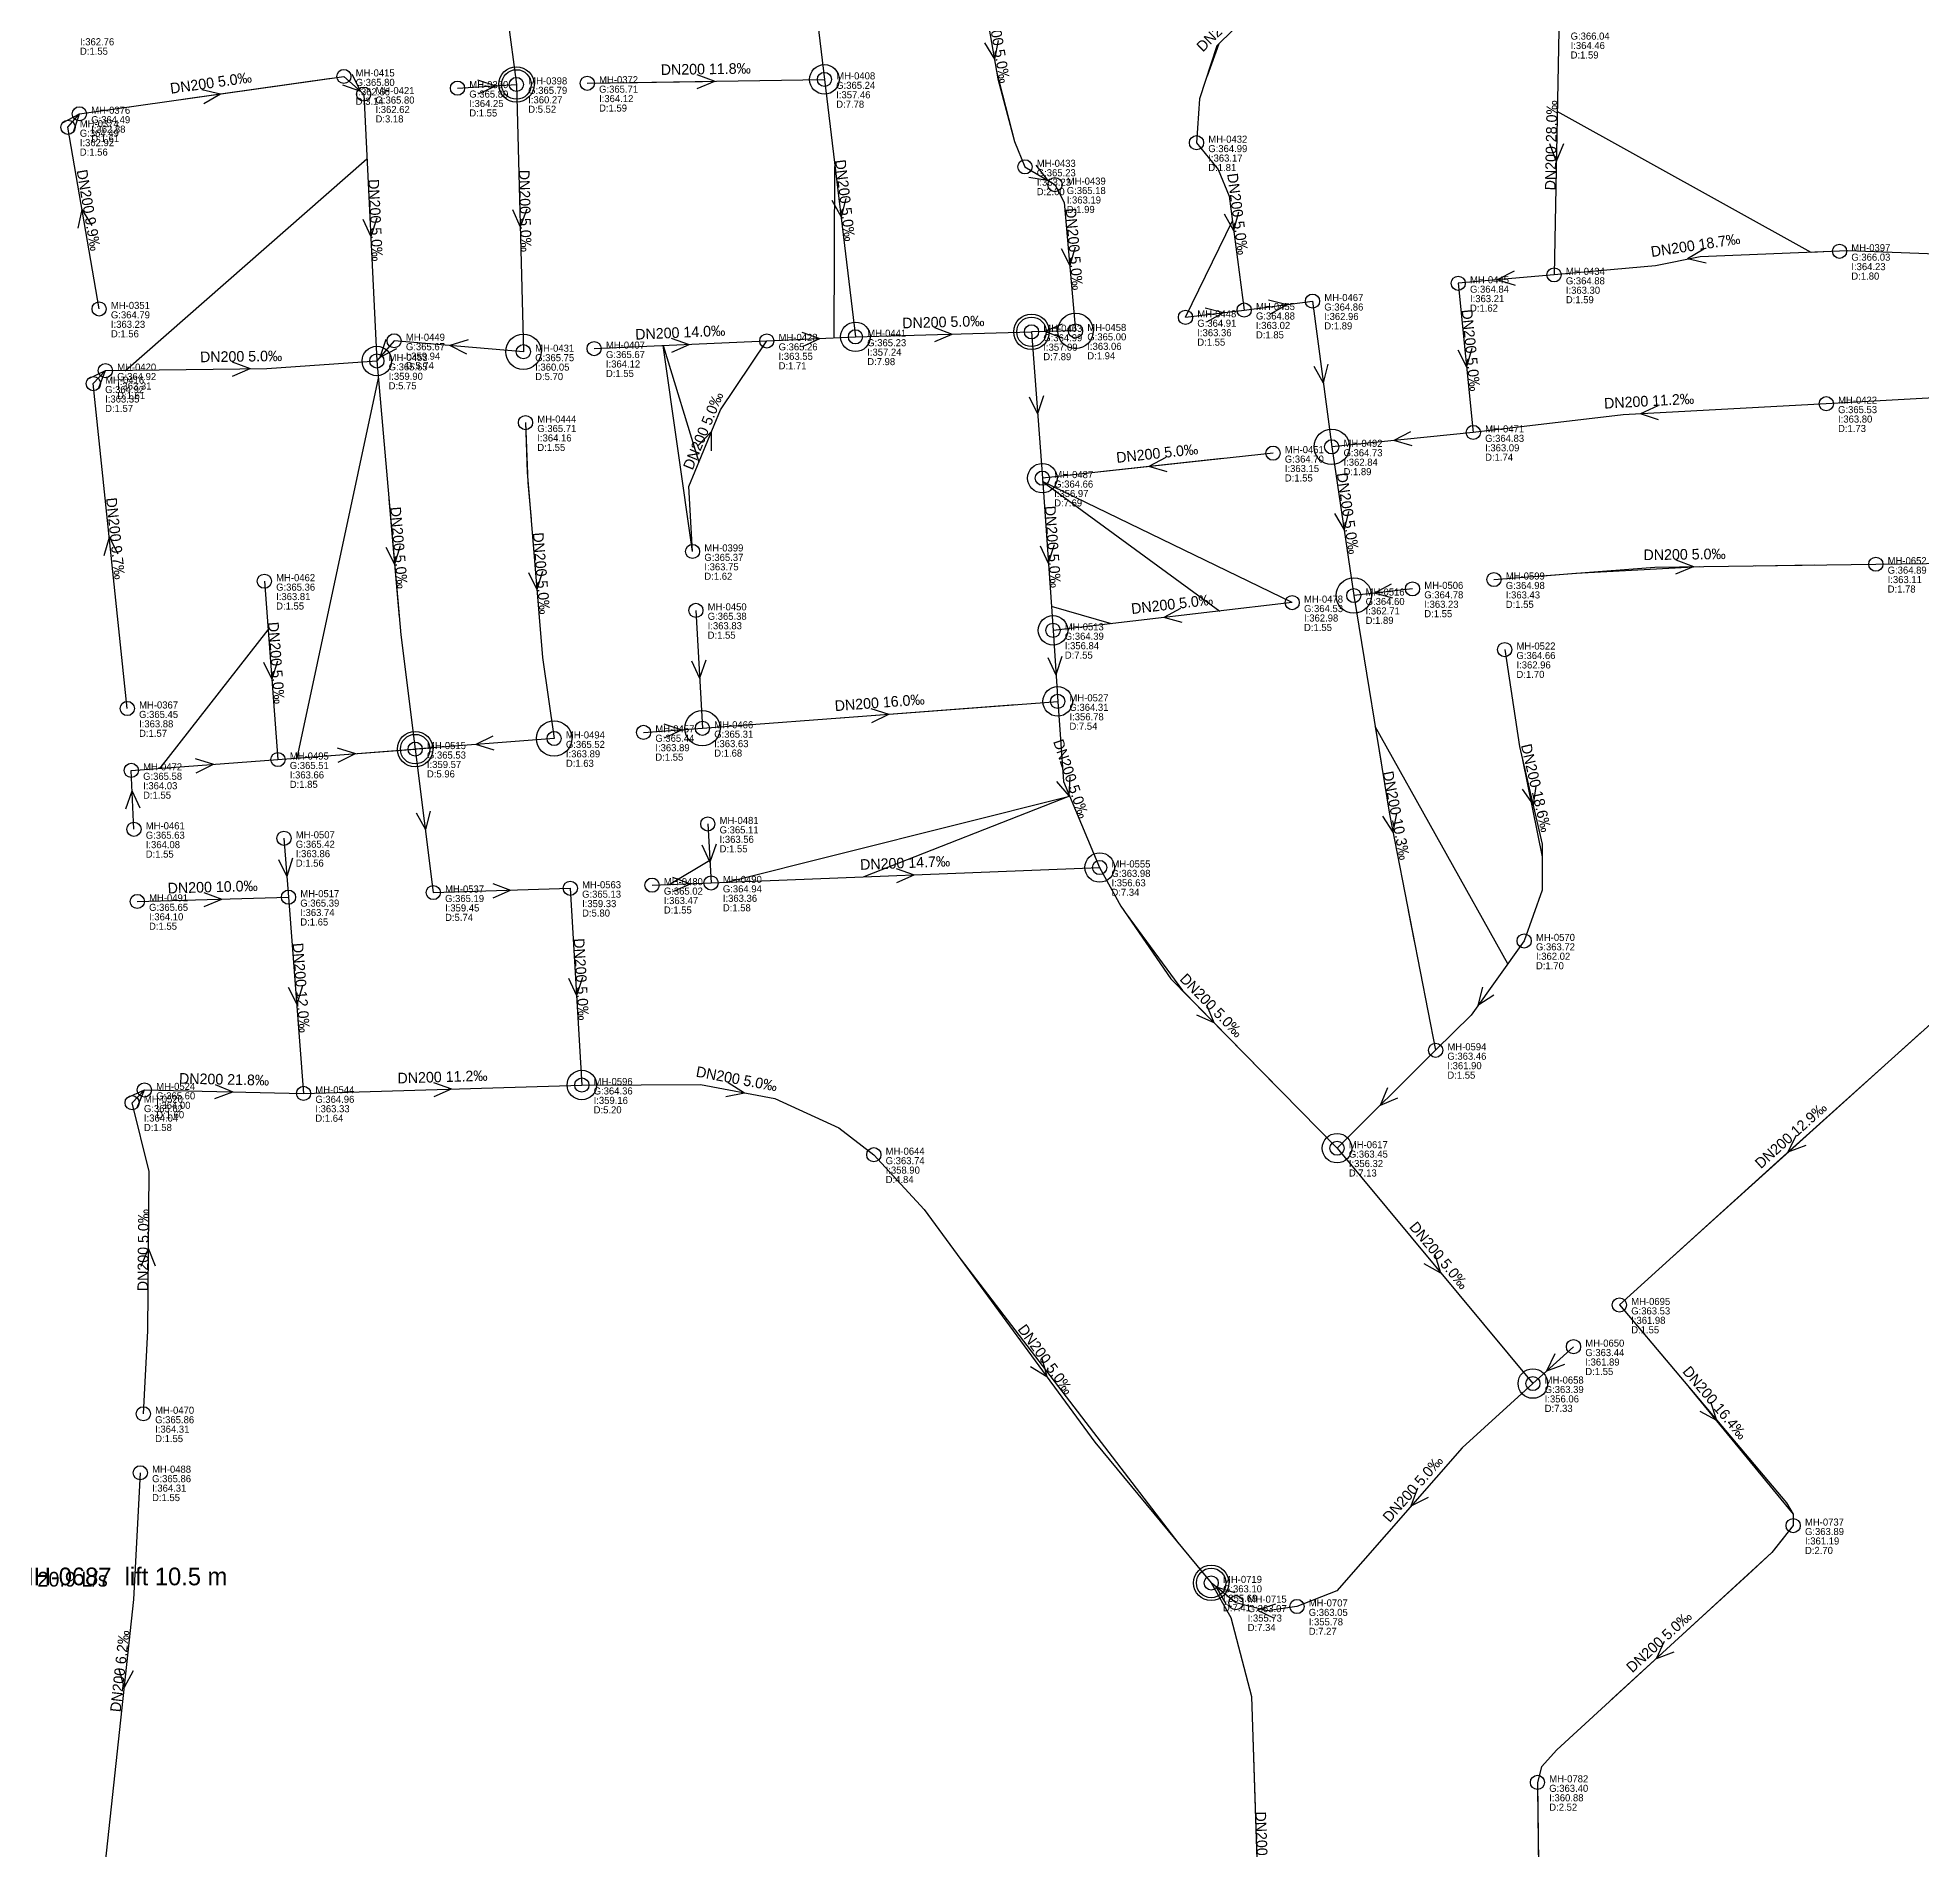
# Model space of a CAD drawing. Header units: metres. Extents: x 449901 to 451990, y 2566737 to 2570846.
# Drawn here: x 450334.2 to 450653.4, y 2569323.8 to 2569630.8 of the extents above; entities that cross this region are included whole.
import ezdxf
from ezdxf.enums import TextEntityAlignment as Align

# ---------------------------------------------------------------- set-up
doc = ezdxf.new("R2010")
doc.units = ezdxf.units.M
for name, color, linetype in [('SEW-DROP', 6, 'Continuous'), ('SEW-LABEL', 2, 'Continuous'), ('SEW-MH', 7, 'Continuous'), ('SEW-MH-LABEL', 8, 'Continuous'), ('SEW-PIPE-DN200', 3, 'Continuous'), ('SEW-PUMP', 1, 'Continuous'), ('SEW-RIDER', 8, 'Continuous'), ('SEW-RISING-MAIN', 1, 'Continuous'), ('SEW-SWEPT-CH', 6, 'Continuous')]:
    doc.layers.add(name, color=color, linetype=linetype)

msp = doc.modelspace()

# ---------------------------------------------------------------- linework, layer by layer
at = {"layer": 'SEW-DROP'}
for centre in [(450467.45, 2569623.77), (450415.29, 2569622.92), (450472.7, 2569580.17), (450502.52, 2569581.01), (450391.65, 2569576.08), (450391.65, 2569576.08), (450504.36, 2569556.23), (450506.16, 2569530.45), (450506.95, 2569518.41), (450398.14, 2569510.33), (450398.14, 2569510.33), (450514.06, 2569490.28), (450426.37, 2569453.43), (450554.26, 2569442.73), (450587.43, 2569402.86), (450532.95, 2569369.09)]:
    msp.add_circle(centre, 2.5, dxfattribs=at)
at = {"layer": 'SEW-LABEL'}
for p, q in [((450494.54, 2569629.96), (450496.23, 2569627.21)), ((450496.9, 2569630.37), (450496.23, 2569627.21)), ((450387.42, 2569624.66), (450388.87, 2569621.78)), ((450408.72, 2569623.71), (450411.79, 2569622.7)), ((450445.85, 2569624.62), (450448.87, 2569623.47)), ((450445.89, 2569622.22), (450448.87, 2569623.47)), ((450362.02, 2569622.09), (450365.16, 2569621.32)), ((450362.36, 2569619.71), (450365.16, 2569621.32)), ((450385.83, 2569622.87), (450388.87, 2569621.78)), ((450408.88, 2569621.31), (450411.79, 2569622.7)), ((450338.43, 2569616.43), (450341.28, 2569617.95)), ((450340.26, 2569614.88), (450341.28, 2569617.95)), ((450590.24, 2569612.91), (450591.38, 2569609.89)), ((450592.64, 2569612.86), (450591.38, 2569609.89)), ((450502.04, 2569607.19), (450505.24, 2569606.69)), ((450503.27, 2569609.25), (450505.24, 2569606.69)), ((450341.06, 2569598.59), (450341.73, 2569601.75)), ((450343.42, 2569599), (450341.73, 2569601.75)), ((450414.64, 2569601.75), (450415.92, 2569598.78)), ((450417.04, 2569601.81), (450415.92, 2569598.78)), ((450468.71, 2569603.32), (450470.26, 2569600.48)), ((450471.09, 2569603.61), (450470.26, 2569600.48)), ((450535.17, 2569600.99), (450536.75, 2569598.17)), ((450537.55, 2569601.3), (450536.75, 2569598.17)), ((450389.27, 2569600.12), (450390.61, 2569597.18)), ((450391.66, 2569600.24), (450390.61, 2569597.18)), ((450507.55, 2569595.14), (450509, 2569592.25)), ((450509.94, 2569595.34), (450509, 2569592.25)), ((450616.4, 2569595.02), (450613.61, 2569593.39)), ((450584.28, 2569591.27), (450581.4, 2569589.82)), ((450616.75, 2569592.65), (450613.61, 2569593.39)), ((450584.49, 2569588.88), (450581.4, 2569589.82)), ((450531.93, 2569585.09), (450535.05, 2569584.27)), ((450542.67, 2569586.45), (450545.81, 2569585.65)), ((450542.99, 2569584.07), (450545.81, 2569585.65)), ((450486.08, 2569581.75), (450489.11, 2569580.63)), ((450507.72, 2569582.32), (450504.75, 2569581.05)), ((450532.22, 2569582.71), (450535.05, 2569584.27)), ((450393.18, 2569579.71), (450392.14, 2569576.65)), ((450407.12, 2569579.64), (450404.03, 2569578.69)), ((450406.92, 2569577.24), (450404.03, 2569578.69)), ((450441.52, 2569579.95), (450444.57, 2569578.89)), ((450441.63, 2569577.56), (450444.57, 2569578.89)), ((450463.64, 2569580.95), (450466.69, 2569579.89)), ((450463.75, 2569578.55), (450466.69, 2569579.89)), ((450486.15, 2569579.35), (450489.11, 2569580.63)), ((450507.77, 2569579.92), (450504.75, 2569581.05)), ((450367.17, 2569575.93), (450370.18, 2569574.78)), ((450395, 2569578.14), (450392.14, 2569576.65)), ((450550.35, 2569575.21), (450551.93, 2569572.39)), ((450552.73, 2569575.52), (450551.93, 2569572.39)), ((450574.72, 2569577.97), (450576.21, 2569575.11)), ((450577.1, 2569578.21), (450576.21, 2569575.11)), ((450342.76, 2569573.05), (450345.68, 2569574.44)), ((450344.52, 2569571.42), (450345.68, 2569574.44)), ((450367.2, 2569573.53), (450370.18, 2569574.78)), ((450502.13, 2569570.03), (450503.55, 2569567.12)), ((450504.53, 2569570.2), (450503.55, 2569567.12)), ((450608.59, 2569568.49), (450605.66, 2569567.13)), ((450608.72, 2569566.1), (450605.66, 2569567.13)), ((450446.08, 2569561.78), (450448.32, 2569564.11)), ((450448.3, 2569560.87), (450448.32, 2569564.11)), ((450566.72, 2569564.1), (450563.86, 2569562.6)), ((450566.96, 2569561.71), (450563.86, 2569562.6)), ((450525.25, 2569559.7), (450522.4, 2569558.18)), ((450525.51, 2569557.31), (450522.4, 2569558.18)), ((450553.83, 2569550.25), (450555.45, 2569547.45)), ((450556.2, 2569550.6), (450555.45, 2569547.45)), ((450345.48, 2569543.11), (450346.36, 2569546.22)), ((450347.87, 2569543.36), (450346.36, 2569546.22)), ((450393.19, 2569544.56), (450394.65, 2569541.67)), ((450395.59, 2569544.77), (450394.65, 2569541.67)), ((450503.96, 2569544.76), (450505.36, 2569541.85)), ((450506.35, 2569544.92), (450505.36, 2569541.85)), ((450417.32, 2569540.23), (450418.76, 2569537.34)), ((450419.71, 2569540.43), (450418.76, 2569537.34)), ((450611.62, 2569542.41), (450614.63, 2569541.25)), ((450611.65, 2569540.01), (450614.63, 2569541.25)), ((450563.42, 2569538.27), (450560.58, 2569536.74)), ((450527.77, 2569534.16), (450524.93, 2569532.62)), ((450563.7, 2569535.89), (450560.58, 2569536.74)), ((450528.04, 2569531.78), (450524.93, 2569532.62)), ((450372.44, 2569525.07), (450373.87, 2569522.17)), ((450374.84, 2569525.25), (450373.87, 2569522.17)), ((450444.95, 2569525.27), (450446.32, 2569522.35)), ((450447.35, 2569525.41), (450446.32, 2569522.35)), ((450505.26, 2569525.85), (450506.66, 2569522.93)), ((450507.66, 2569526.01), (450506.66, 2569522.93)), ((450440.23, 2569514.61), (450443.3, 2569513.62)), ((450475.29, 2569517.22), (450478.37, 2569516.24)), ((450475.47, 2569514.82), (450478.37, 2569516.24)), ((450411.31, 2569512.54), (450408.41, 2569511.12)), ((450440.39, 2569512.22), (450443.3, 2569513.62)), ((450360.91, 2569508.74), (450363.99, 2569507.76)), ((450384.94, 2569510.53), (450388.02, 2569509.56)), ((450385.12, 2569508.14), (450388.02, 2569509.56)), ((450411.5, 2569510.15), (450408.41, 2569511.12)), ((450361.08, 2569506.34), (450363.99, 2569507.76)), ((450509.03, 2569505.63), (450508.85, 2569502.41)), ((450349.17, 2569500.19), (450350.23, 2569503.24)), ((450351.56, 2569500.3), (450350.23, 2569503.24)), ((450506.75, 2569504.87), (450508.85, 2569502.41)), ((450585.61, 2569503.54), (450587.45, 2569500.89)), ((450587.95, 2569504.08), (450587.45, 2569500.89)), ((450398.3, 2569499.52), (450399.87, 2569496.69)), ((450400.68, 2569499.82), (450399.87, 2569496.69)), ((450561.97, 2569498.96), (450563.72, 2569496.24)), ((450564.33, 2569499.42), (450563.72, 2569496.24)), ((450446.69, 2569494.09), (450448.06, 2569491.16)), ((450449.09, 2569494.22), (450448.06, 2569491.16)), ((450375, 2569491.64), (450376.43, 2569488.74)), ((450377.39, 2569491.83), (450376.43, 2569488.74)), ((450479.61, 2569490.11), (450482.65, 2569489.03)), ((450479.7, 2569487.71), (450482.65, 2569489.03)), ((450362.35, 2569486.05), (450365.38, 2569484.94)), ((450411.28, 2569487.54), (450414.31, 2569486.44)), ((450411.35, 2569485.14), (450414.31, 2569486.44)), ((450441.71, 2569488.62), (450444.76, 2569487.53)), ((450441.8, 2569486.22), (450444.76, 2569487.53)), ((450362.42, 2569483.65), (450365.38, 2569484.94)), ((450376.65, 2569470.03), (450378.08, 2569467.13)), ((450379.05, 2569470.22), (450378.08, 2569467.13)), ((450424.11, 2569471.52), (450425.48, 2569468.6)), ((450426.5, 2569471.66), (450425.48, 2569468.6)), ((450578.89, 2569470.03), (450578.12, 2569466.89)), ((450532.17, 2569467), (450533.41, 2569464.02)), ((450580.84, 2569468.63), (450578.12, 2569466.89)), ((450530.45, 2569465.32), (450533.41, 2569464.02)), ((450349.34, 2569451.27), (450352.29, 2569452.6)), ((450351.07, 2569449.6), (450352.29, 2569452.6)), ((450364.24, 2569451.14), (450367.26, 2569452.27)), ((450364.29, 2569453.54), (450367.26, 2569452.27)), ((450401.27, 2569453.87), (450404.3, 2569452.76)), ((450401.34, 2569451.47), (450404.3, 2569452.76)), ((450450.73, 2569451.49), (450453.9, 2569452.13)), ((450451.17, 2569453.85), (450453.9, 2569452.13)), ((450562.82, 2569452.93), (450561.54, 2569449.96)), ((450564.52, 2569451.23), (450561.54, 2569449.96)), ((450632.02, 2569444.94), (450630.59, 2569442.04)), ((450633.63, 2569443.16), (450630.59, 2569442.04)), ((450351.76, 2569422.77), (450352.99, 2569425.76)), ((450354.16, 2569422.75), (450352.99, 2569425.76)), ((450568.96, 2569423.18), (450571.8, 2569421.64)), ((450570.81, 2569424.72), (450571.8, 2569421.64)), ((450504.29, 2569407.16), (450505.09, 2569404.03)), ((450591.17, 2569407.88), (450589.76, 2569404.98)), ((450592.79, 2569406.11), (450589.76, 2569404.98)), ((450502.35, 2569405.74), (450505.09, 2569404.03)), ((450617.53, 2569399.75), (450618.54, 2569396.68)), ((450615.69, 2569398.2), (450618.54, 2569396.68)), ((450567.86, 2569385.16), (450566.78, 2569382.11)), ((450569.67, 2569383.57), (450566.78, 2569382.11)), ((450535.46, 2569365.54), (450533.86, 2569368.35)), ((450536.96, 2569367.42), (450533.86, 2569368.35)), ((450543.83, 2569365.48), (450540.75, 2569364.5)), ((450543.65, 2569363.08), (450540.75, 2569364.5)), ((450609.68, 2569359.16), (450608.28, 2569356.25)), ((450611.31, 2569357.39), (450608.28, 2569356.25)), ((450347.98, 2569354.48), (450348.85, 2569351.37)), ((450350.36, 2569354.22), (450348.85, 2569351.37))]:
    msp.add_line(p, q, dxfattribs=at)
at = {"layer": 'SEW-MH'}
for centre in [(450386.07, 2569624.27), (450405.31, 2569622.29), (450415.29, 2569622.92), (450427.29, 2569623.12), (450467.45, 2569623.77), (450389.43, 2569621.28), (450339.35, 2569615.66), (450341.28, 2569617.95), (450530.46, 2569613.05), (450501.41, 2569608.96), (450506.49, 2569605.95), (450639.36, 2569594.66), (450591.01, 2569590.66), (450574.78, 2569589.24), (450344.62, 2569584.89), (450538.53, 2569584.7), (450550.11, 2569586.22), (450502.52, 2569581.01), (450509.97, 2569581.16), (450528.6, 2569583.47), (450394.58, 2569579.5), (450416.47, 2569577.64), (450428.45, 2569578.17), (450457.69, 2569579.47), (450472.7, 2569580.17), (450345.68, 2569574.44), (450391.65, 2569576.08), (450343.64, 2569572.24), (450637.11, 2569568.84), (450416.83, 2569565.64), (450553.36, 2569561.53), (450577.34, 2569563.97), (450543.42, 2569560.46), (450504.36, 2569556.23), (450445.12, 2569543.81), (450580.84, 2569539.05), (450645.51, 2569541.65), (450372.6, 2569538.77), (450557.1, 2569536.34), (450567.04, 2569537.47), (450445.68, 2569533.83), (450546.67, 2569535.14), (450506.16, 2569530.45), (450582.65, 2569527.19), (450349.39, 2569517.21), (450506.95, 2569518.41), (450446.79, 2569513.86), (450398.14, 2569510.33), (450421.67, 2569512.13), (450436.82, 2569513.17), (450374.91, 2569508.56), (450350.07, 2569506.73), (450447.7, 2569497.65), (450350.52, 2569496.75), (450375.93, 2569495.22), (450514.06, 2569490.28), (450376.69, 2569485.25), (450401.21, 2569486.03), (450424.41, 2569486.76), (450438.26, 2569487.28), (450448.25, 2569487.66), (450351.08, 2569484.53), (450585.95, 2569477.84), (450570.95, 2569459.31), (450426.37, 2569453.43), (450350.21, 2569450.44), (450352.29, 2569452.6), (450379.24, 2569452.01), (450475.82, 2569441.62), (450554.26, 2569442.73), (450602.08, 2569416.17), (450594.31, 2569409.11), (450587.43, 2569402.86), (450352.11, 2569397.74), (450351.59, 2569387.75), (450631.51, 2569378.8), (450532.95, 2569369.09), (450537.13, 2569365.74), (450547.47, 2569365.1), (450588.2, 2569335.3)]:
    msp.add_circle(centre, 1.2, dxfattribs=at)
at = {"layer": 'SEW-PIPE-DN200'}
for points in [[(450492.49, 2569648.9), (450496.8, 2569623.89), (450499.66, 2569613.25), (450501.41, 2569608.96)], [(450412.27, 2569645.8), (450415.29, 2569622.92)], [(450464.57, 2569647.7), (450467.45, 2569623.77)], [(450551.1, 2569646.39), (450533.9, 2569629.46), (450530.99, 2569620.46), (450530.46, 2569613.05)], [(450591.82, 2569632.11), (450591.01, 2569590.66)], [(450341.28, 2569617.95), (450386.07, 2569624.27)], [(450386.07, 2569624.27), (450389.43, 2569621.28)], [(450427.29, 2569623.12), (450467.45, 2569623.77)], [(450467.45, 2569623.77), (450472.7, 2569580.17)], [(450389.43, 2569621.28), (450391.65, 2569576.08)], [(450405.31, 2569622.29), (450415.29, 2569622.92)], [(450415.29, 2569622.92), (450416.47, 2569577.64)], [(450339.35, 2569615.66), (450341.28, 2569617.95)], [(450344.62, 2569584.89), (450339.35, 2569615.66)], [(450530.46, 2569613.05), (450530.46, 2569613.05), (450534.13, 2569608.49), (450535.99, 2569603.99), (450538.53, 2569584.7)], [(450501.41, 2569608.96), (450501.41, 2569608.96), (450506.49, 2569605.95)], [(450506.49, 2569605.95), (450506.49, 2569605.95), (450508.07, 2569602.93), (450509.97, 2569581.16)], [(450639.36, 2569594.66), (450615.73, 2569593.74), (450608.18, 2569592.17), (450591.01, 2569590.66)], [(450699.32, 2569592.53), (450640.78, 2569594.71), (450639.36, 2569594.66)], [(450591.01, 2569590.66), (450574.78, 2569589.24)], [(450574.78, 2569589.24), (450577.34, 2569563.97)], [(450538.53, 2569584.7), (450550.11, 2569586.22)], [(450550.11, 2569586.22), (450553.36, 2569561.53)], [(450528.6, 2569583.47), (450538.53, 2569584.7)], [(450394.58, 2569579.5), (450391.65, 2569576.08)], [(450416.47, 2569577.64), (450394.58, 2569579.5)], [(450428.45, 2569578.17), (450457.69, 2569579.47)], [(450445.12, 2569543.81), (450444.51, 2569554.79), (450449.84, 2569567.81), (450457.69, 2569579.47)], [(450457.69, 2569579.47), (450472.7, 2569580.17)], [(450472.7, 2569580.17), (450502.52, 2569581.01)], [(450509.97, 2569581.16), (450502.52, 2569581.01)], [(450502.52, 2569581.01), (450504.36, 2569556.23)], [(450345.68, 2569574.44), (450373.02, 2569574.81), (450391.65, 2569576.08)], [(450391.65, 2569576.08), (450395.7, 2569529.71), (450398.14, 2569510.33)], [(450343.64, 2569572.24), (450345.68, 2569574.44)], [(450349.39, 2569517.21), (450343.64, 2569572.24)], [(450637.11, 2569568.84), (450602.74, 2569566.97), (450577.34, 2569563.97)], [(450697.12, 2569570.2), (450668.62, 2569570.55), (450637.11, 2569568.84)], [(450416.83, 2569565.64), (450417.09, 2569557.25), (450419.73, 2569525.83), (450421.67, 2569512.13)], [(450577.34, 2569563.97), (450553.36, 2569561.53)], [(450543.42, 2569560.46), (450504.36, 2569556.23)], [(450553.36, 2569561.53), (450557.1, 2569536.34)], [(450504.36, 2569556.23), (450506.16, 2569530.45)], [(450580.84, 2569539.05), (450608.09, 2569541.16), (450645.51, 2569541.65)], [(450645.51, 2569541.65), (450705.5, 2569542.44)], [(450372.6, 2569538.77), (450374.91, 2569508.56)], [(450567.04, 2569537.47), (450557.1, 2569536.34)], [(450445.68, 2569533.83), (450446.79, 2569513.86)], [(450546.67, 2569535.14), (450506.16, 2569530.45)], [(450557.1, 2569536.34), (450563.12, 2569499.32), (450570.95, 2569459.31)], [(450506.16, 2569530.45), (450506.95, 2569518.41)], [(450582.65, 2569527.19), (450585.16, 2569510.78), (450589, 2569494.24), (450589, 2569486.44), (450585.95, 2569477.84), (450585.95, 2569477.84)], [(450446.79, 2569513.86), (450506.95, 2569518.41)], [(450506.95, 2569518.41), (450507.95, 2569504.85), (450514.06, 2569490.28)], [(450421.67, 2569512.13), (450398.14, 2569510.33)], [(450436.82, 2569513.17), (450446.79, 2569513.86)], [(450350.07, 2569506.73), (450374.91, 2569508.56)], [(450374.91, 2569508.56), (450398.14, 2569510.33)], [(450398.14, 2569510.33), (450401.21, 2569486.03)], [(450350.52, 2569496.75), (450350.07, 2569506.73)], [(450447.7, 2569497.65), (450448.25, 2569487.66)], [(450375.93, 2569495.22), (450376.69, 2569485.25)], [(450448.25, 2569487.66), (450514.06, 2569490.28)], [(450514.06, 2569490.28), (450517.65, 2569483.73), (450526.14, 2569471.44), (450554.26, 2569442.73)], [(450401.21, 2569486.03), (450424.41, 2569486.76)], [(450424.41, 2569486.76), (450426.37, 2569453.43)], [(450438.26, 2569487.28), (450448.25, 2569487.66)], [(450351.08, 2569484.53), (450376.69, 2569485.25)], [(450376.69, 2569485.25), (450379.24, 2569452.01)], [(450585.95, 2569477.84), (450576.96, 2569465.27), (450570.95, 2569459.31)], [(450661.46, 2569469.78), (450628.73, 2569440.37), (450602.08, 2569416.17)], [(450570.95, 2569459.31), (450554.26, 2569442.73)], [(450350.21, 2569450.44), (450352.29, 2569452.6)], [(450352.29, 2569452.6), (450379.24, 2569452.01)], [(450379.24, 2569452.01), (450426.37, 2569453.43)], [(450426.37, 2569453.43), (450446.48, 2569453.5), (450459.08, 2569451.17), (450469.9, 2569446.18), (450475.82, 2569441.62)], [(450352.11, 2569397.74), (450352.85, 2569411.82), (450353.11, 2569438.8), (450350.21, 2569450.44)], [(450475.82, 2569441.62), (450475.82, 2569441.62), (450484.37, 2569432.33), (450513.22, 2569392.92), (450532.95, 2569369.09), (450532.95, 2569369.09)], [(450554.26, 2569442.73), (450587.43, 2569402.86)], [(450602.08, 2569416.17), (450630.39, 2569382.66), (450631.51, 2569380.71), (450631.51, 2569378.8), (450631.51, 2569378.8)], [(450594.31, 2569409.11), (450587.43, 2569402.86)], [(450587.43, 2569402.86), (450575.43, 2569391.97), (450554.2, 2569367.77), (450547.47, 2569365.1)], [(450351.59, 2569387.75), (450350.47, 2569366.31), (450345.23, 2569318.07)], [(450631.51, 2569378.8), (450627.91, 2569374.25), (450591.47, 2569340.83), (450588.86, 2569337.94), (450588.2, 2569335.3)], [(450532.95, 2569369.09), (450536.29, 2569363.21), (450539.75, 2569349.88), (450542.28, 2569273.98)], [(450537.13, 2569365.74), (450537.13, 2569365.74), (450532.95, 2569369.09)], [(450547.47, 2569365.1), (450547.47, 2569365.1), (450542.42, 2569364.34), (450537.13, 2569365.74)], [(450588.2, 2569335.3), (450588.2, 2569335.3), (450589.44, 2569235.3)]]:
    msp.add_lwpolyline(points, dxfattribs=at)
at = {"layer": 'SEW-RIDER'}
for points in [[(450535.23, 2569630.76), (450534.25, 2569629.8), (450532.24, 2569624.32)], [(450358.59, 2569620.39), (450358.8, 2569620.42), (450383.89, 2569623.96)], [(450427.29, 2569623.12), (450446.81, 2569623.44)], [(450496.6, 2569625.09), (450499.66, 2569613.25)], [(450636.7, 2569594.55), (450634.54, 2569594.47), (450591.55, 2569618.31)], [(450349.01, 2569574.48), (450349.08, 2569574.49), (450389.97, 2569610.3)], [(450469.1, 2569580), (450469.22, 2569609.04)], [(450415.85, 2569601.29), (450415.85, 2569601.29)], [(450528.6, 2569583.47), (450536.54, 2569599.82)], [(450445.12, 2569543.81), (450440.12, 2569578.69), (450446.21, 2569558.93)], [(450391.9, 2569573.19), (450378.13, 2569508.81), (450400.66, 2569510.53)], [(450416.83, 2569565.64), (450417.24, 2569555.48), (450417.76, 2569549.3)], [(450534.87, 2569559.53), (450514.21, 2569557.3)], [(450546.67, 2569535.14), (450504.4, 2569555.64), (450534.39, 2569533.72)], [(450393.69, 2569552.69), (450395.44, 2569532.68)], [(450587.08, 2569539.53), (450594.7, 2569540.12), (450615.69, 2569541.26)], [(450625.2, 2569541.39), (450635.11, 2569541.52)], [(450505.87, 2569534.57), (450516.01, 2569531.59)], [(450354.97, 2569507.1), (450373.23, 2569530.56)], [(450470.18, 2569515.63), (450499.89, 2569517.87)], [(450583.16, 2569473.94), (450560.71, 2569514.16), (450561.71, 2569507.99)], [(450585.68, 2569508.52), (450589, 2569492.08)], [(450450.88, 2569487.77), (450508.98, 2569502.37), (450474.14, 2569488.69)], [(450441.15, 2569487.39), (450448.04, 2569491.52), (450448.09, 2569490.53)], [(450566.31, 2569483.01), (450567.33, 2569477.81)], [(450518.56, 2569482.42), (450528.1, 2569469.44), (450544.01, 2569453.19)], [(450653.35, 2569462.49), (450616.42, 2569429.19), (450611.06, 2569424.32)], [(450489.89, 2569424.79), (450527.45, 2569375.72)], [(450613.84, 2569402.25), (450631.51, 2569380.71), (450631.51, 2569380.71)], [(450631.51, 2569378.8), (450631.51, 2569378.8), (450631.51, 2569378.8)], [(450627.91, 2569374.25), (450623.87, 2569370.54), (450615.48, 2569362.85)], [(450629.88, 2569376.73), (450627.91, 2569374.25), (450627.91, 2569374.25)], [(450615.41, 2569362.79), (450614.75, 2569362.18), (450600.74, 2569349.33)], [(450539.92, 2569344.72), (450540.6, 2569324.23)], [(450588.2, 2569335.3), (450588.21, 2569334.32), (450588.49, 2569311.67)]]:
    msp.add_lwpolyline(points, dxfattribs=at)
at = {"layer": 'SEW-SWEPT-CH'}
for centre in [(450415.29, 2569622.92), (450502.52, 2569581.01), (450509.97, 2569581.16), (450416.47, 2569577.64), (450553.36, 2569561.53), (450557.1, 2569536.34), (450421.67, 2569512.13), (450446.79, 2569513.86), (450398.14, 2569510.33), (450532.95, 2569369.09)]:
    msp.add_circle(centre, 3, dxfattribs=at)

# ---------------------------------------------------------------- texts
at = {"layer": 'SEW-LABEL'}
for s, rotation, p in [('DN200 5.0‰', -80.2167, (450495.97, 2569629.89)), ('DN200 5.0‰', 44.5562, (450536.49, 2569633.2)), ('DN200 11.8‰', 0.9352, (450447.37, 2569624.64)), ('DN200 5.0‰', 8.0271, (450363.67, 2569622.31)), ('DN200 28.0‰', 88.8792, (450591.41, 2569612.59)), ('DN200 9.9‰', 279.7297, (450341.98, 2569601.47)), ('DN200 5.0‰', -88.5084, (450415.88, 2569601.48)), ('DN200 5.0‰', -83.1301, (450470.08, 2569603.17)), ('DN200 5.0‰', -82.5032, (450536.56, 2569600.86)), ('DN200 5.0‰', -87.1903, (450390.54, 2569599.88)), ('DN200 5.0‰', -85.0223, (450508.87, 2569594.95)), ('DN200 18.7‰', 8.5463, (450615.09, 2569594.81)), ('DN200 14.0‰', 2.5458, (450443.07, 2569580.02)), ('DN200 5.0‰', 1.5985, (450487.61, 2569581.79)), ('DN200 5.0‰', -84.2243, (450576.06, 2569577.8)), ('DN200 5.0‰', 0.787, (450368.68, 2569575.96)), ('DN200 5.0‰', 67.7525, (450447.75, 2569563.92)), ('DN200 11.2‰', 3.1033, (450607.15, 2569568.41)), ('DN200 5.0‰', 6.175, (450523.89, 2569559.55)), ('DN200 5.0‰', -81.5616, (450555.23, 2569550.14)), ('DN200 9.7‰', 275.9644, (450346.52, 2569545.92)), ('DN200 5.0‰', -85.0115, (450394.52, 2569544.37)), ('DN200 5.0‰', -86.0036, (450505.26, 2569544.54)), ('DN200 5.0‰', -85.1865, (450418.64, 2569540.03)), ('DN200 5.0‰', 0.749, (450613.13, 2569542.43)), ('DN200 5.0‰', 6.5914, (450526.42, 2569534)), ('DN200 5.0‰', -85.6258, (450373.75, 2569524.87)), ('DN200 16.0‰', 4.3224, (450476.87, 2569517.33)), ('DN200 5.0‰', -71.3884, (450508.37, 2569505.03)), ('DN200 18.6‰', -76.9379, (450587.12, 2569503.55)), ('DN200 10.3‰', -79.0928, (450563.43, 2569498.92)), ('DN200 14.7‰', 2.2739, (450481.15, 2569490.17)), ('DN200 10.0‰', 1.61, (450363.88, 2569486.09)), ('DN200 12.0‰', -85.6261, (450377.96, 2569469.83)), ('DN200 5.0‰', -86.6319, (450425.39, 2569471.29)), ('DN200 5.0‰', -45.5926, (450532.36, 2569466.29)), ('DN200 21.8‰', -1.2533, (450365.76, 2569453.5)), ('DN200 11.2‰', 1.7293, (450402.8, 2569453.92)), ('DN200 5.0‰', -10.4961, (450452.43, 2569453.6)), ('DN200 12.9‰', 41.9421, (450631.71, 2569444.25)), ('DN200 5.0‰', 89.4381, (450352.97, 2569425.46)), ('DN200 5.0‰', -50.2403, (450570.84, 2569424)), ('DN200 5.0‰', -53.8012, (450504.2, 2569406.44)), ('DN200 16.4‰', -49.8148, (450617.58, 2569399.03)), ('DN200 5.0‰', 48.7353, (450567.77, 2569384.44)), ('DN200 5.0‰', 42.5259, (450609.39, 2569358.47)), ('DN200 6.2‰', 83.8012, (450349.01, 2569354.06)), ('DN200 5.0‰', -88.0932, (450540.67, 2569323.39))]:
    msp.add_text(s, height=1.8, rotation=rotation, dxfattribs=at).set_placement(p, align=Align.CENTER)
at = {"layer": 'SEW-MH-LABEL'}
for s, p in [('I:362.76', (450341.38, 2569629.55)), ('G:366.04', (450593.82, 2569630.51)), ('I:364.46', (450593.82, 2569628.91)), ('D:1.55', (450341.38, 2569627.95)), ('D:1.59', (450593.82, 2569627.31)), ('G:365.80', (450388.07, 2569622.67)), ('MH-0415', (450388.07, 2569624.27)), ('MH-0390', (450407.31, 2569622.29)), ('MH-0398', (450417.29, 2569622.92)), ('MH-0372', (450429.29, 2569623.12)), ('G:365.24', (450469.45, 2569622.17)), ('MH-0408', (450469.45, 2569623.77)), ('D:3.14', (450388.07, 2569619.47)), ('I:362.66', (450388.07, 2569621.07)), ('G:365.80', (450391.43, 2569619.68)), ('MH-0421', (450391.43, 2569621.28)), ('G:365.80', (450407.31, 2569620.69)), ('I:364.25', (450407.31, 2569619.09)), ('G:365.79', (450417.29, 2569621.32)), ('I:360.27', (450417.29, 2569619.72)), ('G:365.71', (450429.29, 2569621.52)), ('I:364.12', (450429.29, 2569619.92)), ('D:7.78', (450469.45, 2569618.97)), ('I:357.46', (450469.45, 2569620.57)), ('MH-0374', (450341.35, 2569615.66)), ('G:364.49', (450343.28, 2569616.35)), ('MH-0376', (450343.28, 2569617.95)), ('D:3.18', (450391.43, 2569616.48)), ('I:362.62', (450391.43, 2569618.08)), ('D:1.55', (450407.31, 2569617.49)), ('D:5.52', (450417.29, 2569618.12)), ('D:1.59', (450429.29, 2569618.32)), ('G:364.49', (450341.35, 2569614.06)), ('I:362.92', (450341.35, 2569612.46)), ('D:1.61', (450343.28, 2569613.15)), ('I:362.88', (450343.28, 2569614.75)), ('MH-0432', (450532.46, 2569613.05)), ('D:1.56', (450341.35, 2569610.86)), ('G:364.99', (450532.46, 2569611.45)), ('I:363.17', (450532.46, 2569609.85)), ('G:365.23', (450503.41, 2569607.36)), ('MH-0433', (450503.41, 2569608.96)), ('MH-0439', (450508.49, 2569605.95)), ('D:1.81', (450532.46, 2569608.25)), ('D:2.00', (450503.41, 2569604.16)), ('I:363.23', (450503.41, 2569605.76)), ('G:365.18', (450508.49, 2569604.35)), ('I:363.19', (450508.49, 2569602.75)), ('D:1.99', (450508.49, 2569601.15)), ('MH-0397', (450641.36, 2569594.66)), ('MH-0434', (450593.01, 2569590.66)), ('G:366.03', (450641.36, 2569593.06)), ('I:364.23', (450641.36, 2569591.46)), ('G:364.84', (450576.78, 2569587.64)), ('MH-0445', (450576.78, 2569589.24)), ('G:364.88', (450593.01, 2569589.06)), ('I:363.30', (450593.01, 2569587.46)), ('D:1.80', (450641.36, 2569589.86)), ('MH-0351', (450346.62, 2569584.89)), ('MH-0455', (450540.53, 2569584.7)), ('G:364.86', (450552.11, 2569584.62)), ('MH-0467', (450552.11, 2569586.22)), ('D:1.62', (450576.78, 2569584.44)), ('I:363.21', (450576.78, 2569586.04)), ('D:1.59', (450593.01, 2569585.86)), ('G:364.79', (450346.62, 2569583.29)), ('I:363.23', (450346.62, 2569581.69)), ('MH-0463', (450504.52, 2569581.01)), ('MH-0458', (450511.97, 2569581.16)), ('G:364.91', (450530.6, 2569581.87)), ('MH-0448', (450530.6, 2569583.47)), ('G:364.88', (450540.53, 2569583.1)), ('I:363.02', (450540.53, 2569581.5)), ('D:1.89', (450552.11, 2569581.42)), ('I:362.96', (450552.11, 2569583.02)), ('D:1.56', (450346.62, 2569580.09)), ('G:365.67', (450396.58, 2569577.9)), ('MH-0449', (450396.58, 2569579.5)), ('MH-0431', (450418.47, 2569577.64)), ('MH-0407', (450430.45, 2569578.17)), ('G:365.26', (450459.69, 2569577.87)), ('MH-0428', (450459.69, 2569579.47)), ('G:365.23', (450474.7, 2569578.57)), ('MH-0441', (450474.7, 2569580.17)), ('G:364.99', (450504.52, 2569579.41)), ('I:357.09', (450504.52, 2569577.81)), ('G:365.00', (450511.97, 2569579.56)), ('I:363.06', (450511.97, 2569577.96)), ('D:1.55', (450530.6, 2569578.67)), ('I:363.36', (450530.6, 2569580.27)), ('D:1.85', (450540.53, 2569579.9)), ('MH-0420', (450347.68, 2569574.44)), ('G:365.65', (450393.65, 2569574.48)), ('MH-0453', (450393.65, 2569576.08)), ('D:5.74', (450396.58, 2569574.7)), ('I:359.94', (450396.58, 2569576.3)), ('G:365.75', (450418.47, 2569576.04)), ('I:360.05', (450418.47, 2569574.44)), ('G:365.67', (450430.45, 2569576.57)), ('I:364.12', (450430.45, 2569574.97)), ('D:1.71', (450459.69, 2569574.67)), ('I:363.55', (450459.69, 2569576.27)), ('D:7.98', (450474.7, 2569575.37)), ('I:357.24', (450474.7, 2569576.97)), ('D:7.89', (450504.52, 2569576.21)), ('D:1.94', (450511.97, 2569576.36)), ('MH-0416', (450345.64, 2569572.24)), ('G:364.92', (450347.68, 2569572.84)), ('I:363.31', (450347.68, 2569571.24)), ('D:5.75', (450393.65, 2569571.28)), ('I:359.90', (450393.65, 2569572.88)), ('D:5.70', (450418.47, 2569572.84)), ('D:1.55', (450430.45, 2569573.37)), ('G:364.92', (450345.64, 2569570.64)), ('I:363.35', (450345.64, 2569569.04)), ('D:1.61', (450347.68, 2569569.64)), ('MH-0422', (450639.11, 2569568.84)), ('D:1.57', (450345.64, 2569567.44)), ('MH-0444', (450418.83, 2569565.64)), ('G:365.53', (450639.11, 2569567.24)), ('I:363.80', (450639.11, 2569565.64)), ('G:365.71', (450418.83, 2569564.04)), ('I:364.16', (450418.83, 2569562.44)), ('MH-0492', (450555.36, 2569561.53)), ('G:364.83', (450579.34, 2569562.37)), ('MH-0471', (450579.34, 2569563.97)), ('D:1.73', (450639.11, 2569564.04)), ('D:1.55', (450418.83, 2569560.84)), ('G:364.70', (450545.42, 2569558.86)), ('MH-0451', (450545.42, 2569560.46)), ('G:364.73', (450555.36, 2569559.93)), ('I:362.84', (450555.36, 2569558.33)), ('D:1.74', (450579.34, 2569559.17)), ('I:363.09', (450579.34, 2569560.77)), ('MH-0487', (450506.36, 2569556.23)), ('D:1.55', (450545.42, 2569555.66)), ('I:363.15', (450545.42, 2569557.26)), ('D:1.89', (450555.36, 2569556.73)), ('G:364.66', (450506.36, 2569554.63)), ('I:356.97', (450506.36, 2569553.03)), ('D:7.69', (450506.36, 2569551.43)), ('G:365.37', (450447.12, 2569542.21)), ('MH-0399', (450447.12, 2569543.81)), ('D:1.62', (450447.12, 2569539.01)), ('I:363.75', (450447.12, 2569540.61)), ('MH-0599', (450582.84, 2569539.05)), ('G:364.89', (450647.51, 2569540.05)), ('MH-0652', (450647.51, 2569541.65)), ('G:365.36', (450374.6, 2569537.17)), ('MH-0462', (450374.6, 2569538.77)), ('MH-0516', (450559.1, 2569536.34)), ('G:364.78', (450569.04, 2569535.87)), ('MH-0506', (450569.04, 2569537.47)), ('G:364.98', (450582.84, 2569537.45)), ('I:363.43', (450582.84, 2569535.85)), ('D:1.78', (450647.51, 2569536.85)), ('I:363.11', (450647.51, 2569538.45)), ('D:1.55', (450374.6, 2569533.97)), ('I:363.81', (450374.6, 2569535.57)), ('MH-0450', (450447.68, 2569533.83)), ('G:364.53', (450548.67, 2569533.54)), ('MH-0478', (450548.67, 2569535.14)), ('G:364.60', (450559.1, 2569534.74)), ('I:362.71', (450559.1, 2569533.14)), ('D:1.55', (450569.04, 2569532.67)), ('I:363.23', (450569.04, 2569534.27)), ('D:1.55', (450582.84, 2569534.25)), ('G:365.38', (450447.68, 2569532.23)), ('I:363.83', (450447.68, 2569530.63)), ('MH-0513', (450508.16, 2569530.45)), ('D:1.55', (450548.67, 2569530.34)), ('I:362.98', (450548.67, 2569531.94)), ('D:1.89', (450559.1, 2569531.54)), ('D:1.55', (450447.68, 2569529.03)), ('G:364.39', (450508.16, 2569528.85)), ('I:356.84', (450508.16, 2569527.25)), ('MH-0522', (450584.65, 2569527.19)), ('D:7.55', (450508.16, 2569525.65)), ('G:364.66', (450584.65, 2569525.59)), ('I:362.96', (450584.65, 2569523.99)), ('D:1.70', (450584.65, 2569522.39)), ('MH-0367', (450351.39, 2569517.21)), ('G:364.31', (450508.95, 2569516.81)), ('MH-0527', (450508.95, 2569518.41)), ('G:365.45', (450351.39, 2569515.61)), ('I:363.88', (450351.39, 2569514.01)), ('MH-0466', (450448.79, 2569513.86)), ('D:7.54', (450508.95, 2569513.61)), ('I:356.78', (450508.95, 2569515.21)), ('D:1.57', (450351.39, 2569512.41)), ('MH-0515', (450400.14, 2569510.33)), ('G:365.52', (450423.67, 2569510.53)), ('MH-0494', (450423.67, 2569512.13)), ('G:365.44', (450438.82, 2569511.57)), ('MH-0457', (450438.82, 2569513.17)), ('G:365.31', (450448.79, 2569512.26)), ('I:363.63', (450448.79, 2569510.66)), ('G:365.51', (450376.91, 2569506.96)), ('MH-0495', (450376.91, 2569508.56)), ('G:365.53', (450400.14, 2569508.73)), ('I:359.57', (450400.14, 2569507.13)), ('D:1.63', (450423.67, 2569507.33)), ('I:363.89', (450423.67, 2569508.93)), ('D:1.55', (450438.82, 2569508.37)), ('I:363.89', (450438.82, 2569509.97)), ('D:1.68', (450448.79, 2569509.06)), ('G:365.58', (450352.07, 2569505.13)), ('MH-0472', (450352.07, 2569506.73)), ('D:1.85', (450376.91, 2569503.76)), ('I:363.66', (450376.91, 2569505.36)), ('D:5.96', (450400.14, 2569505.53)), ('D:1.55', (450352.07, 2569501.93)), ('I:364.03', (450352.07, 2569503.53)), ('MH-0481', (450449.7, 2569497.65)), ('G:365.63', (450352.52, 2569495.15)), ('MH-0461', (450352.52, 2569496.75)), ('MH-0507', (450377.93, 2569495.22)), ('G:365.11', (450449.7, 2569496.05)), ('I:363.56', (450449.7, 2569494.45)), ('D:1.55', (450352.52, 2569491.95)), ('I:364.08', (450352.52, 2569493.55)), ('G:365.42', (450377.93, 2569493.62)), ('I:363.86', (450377.93, 2569492.02)), ('D:1.55', (450449.7, 2569492.85)), ('D:1.56', (450377.93, 2569490.42)), ('G:363.98', (450516.06, 2569488.68)), ('MH-0555', (450516.06, 2569490.28)), ('MH-0517', (450378.69, 2569485.25)), ('MH-0537', (450403.21, 2569486.03)), ('G:365.13', (450426.41, 2569485.16)), ('MH-0563', (450426.41, 2569486.76)), ('G:365.02', (450440.26, 2569485.68)), ('MH-0480', (450440.26, 2569487.28)), ('G:364.94', (450450.25, 2569486.06)), ('MH-0490', (450450.25, 2569487.66)), ('D:7.34', (450516.06, 2569485.48)), ('I:356.63', (450516.06, 2569487.08)), ('G:365.65', (450353.08, 2569482.93)), ('MH-0491', (450353.08, 2569484.53)), ('G:365.39', (450378.69, 2569483.65)), ('I:363.74', (450378.69, 2569482.05)), ('G:365.19', (450403.21, 2569484.43)), ('I:359.45', (450403.21, 2569482.83)), ('D:5.80', (450426.41, 2569481.96)), ('I:359.33', (450426.41, 2569483.56)), ('D:1.55', (450440.26, 2569482.48)), ('I:363.47', (450440.26, 2569484.08)), ('D:1.58', (450450.25, 2569482.86)), ('I:363.36', (450450.25, 2569484.46)), ('D:1.55', (450353.08, 2569479.73)), ('I:364.10', (450353.08, 2569481.33)), ('D:1.65', (450378.69, 2569480.45)), ('D:5.74', (450403.21, 2569481.23)), ('G:363.72', (450587.95, 2569476.24)), ('MH-0570', (450587.95, 2569477.84)), ('D:1.70', (450587.95, 2569473.04)), ('I:362.02', (450587.95, 2569474.64)), ('MH-0594', (450572.95, 2569459.31)), ('G:363.46', (450572.95, 2569457.71)), ('I:361.90', (450572.95, 2569456.11)), ('MH-0596', (450428.37, 2569453.43)), ('D:1.55', (450572.95, 2569454.51)), ('MH-0520', (450352.21, 2569450.44)), ('G:365.60', (450354.29, 2569451)), ('MH-0524', (450354.29, 2569452.6)), ('G:364.96', (450381.24, 2569450.41)), ('MH-0544', (450381.24, 2569452.01)), ('G:364.36', (450428.37, 2569451.83)), ('I:359.16', (450428.37, 2569450.23)), ('G:365.62', (450352.21, 2569448.84)), ('I:364.04', (450352.21, 2569447.24)), ('D:1.60', (450354.29, 2569447.8)), ('I:364.00', (450354.29, 2569449.4)), ('D:1.64', (450381.24, 2569447.21)), ('I:363.33', (450381.24, 2569448.81)), ('D:5.20', (450428.37, 2569448.63)), ('D:1.58', (450352.21, 2569445.64)), ('G:363.74', (450477.82, 2569440.02)), ('MH-0644', (450477.82, 2569441.62)), ('G:363.45', (450556.26, 2569441.13)), ('MH-0617', (450556.26, 2569442.73)), ('D:4.84', (450477.82, 2569436.82)), ('I:358.90', (450477.82, 2569438.42)), ('D:7.13', (450556.26, 2569437.93)), ('I:356.32', (450556.26, 2569439.53)), ('G:363.53', (450604.08, 2569414.57)), ('MH-0695', (450604.08, 2569416.17)), ('D:1.55', (450604.08, 2569411.37)), ('I:361.98', (450604.08, 2569412.97)), ('MH-0650', (450596.31, 2569409.11)), ('G:363.44', (450596.31, 2569407.51)), ('I:361.89', (450596.31, 2569405.91)), ('MH-0658', (450589.43, 2569402.86)), ('D:1.55', (450596.31, 2569404.31)), ('G:363.39', (450589.43, 2569401.26)), ('I:356.06', (450589.43, 2569399.66)), ('G:365.86', (450354.11, 2569396.14)), ('MH-0470', (450354.11, 2569397.74)), ('D:7.33', (450589.43, 2569398.06)), ('D:1.55', (450354.11, 2569392.94)), ('I:364.31', (450354.11, 2569394.54)), ('G:365.86', (450353.59, 2569386.15)), ('MH-0488', (450353.59, 2569387.75)), ('D:1.55', (450353.59, 2569382.95)), ('I:364.31', (450353.59, 2569384.55)), ('G:363.89', (450633.51, 2569377.2)), ('MH-0737', (450633.51, 2569378.8)), ('D:2.70', (450633.51, 2569374)), ('I:361.19', (450633.51, 2569375.6)), ('G:363.10', (450534.95, 2569367.49)), ('MH-0719', (450534.95, 2569369.09)), ('D:7.41', (450534.95, 2569364.29)), ('I:355.69', (450534.95, 2569365.89)), ('G:363.07', (450539.13, 2569364.14)), ('MH-0715', (450539.13, 2569365.74)), ('G:363.05', (450549.47, 2569363.5)), ('MH-0707', (450549.47, 2569365.1)), ('D:7.34', (450539.13, 2569360.94)), ('I:355.73', (450539.13, 2569362.54)), ('D:7.27', (450549.47, 2569360.3)), ('I:355.78', (450549.47, 2569361.9)), ('MH-0782', (450590.2, 2569335.3)), ('G:363.40', (450590.2, 2569333.7)), ('I:360.88', (450590.2, 2569332.1)), ('D:2.52', (450590.2, 2569330.5))]:
    msp.add_text(s, height=1.2, dxfattribs=at).set_placement(p)
at = {"layer": 'SEW-PUMP'}
msp.add_text('PUMPING STATION MH-0687  lift 10.5 m', height=3, dxfattribs=at).set_placement((450291.87, 2569368.69))
at = {"layer": 'SEW-RISING-MAIN'}
msp.add_text('RISING MAIN DN200 20.9 L/s', height=2.5, dxfattribs=at).set_placement((450301.11, 2569368.47))

doc.saveas('drawing.dxf')
